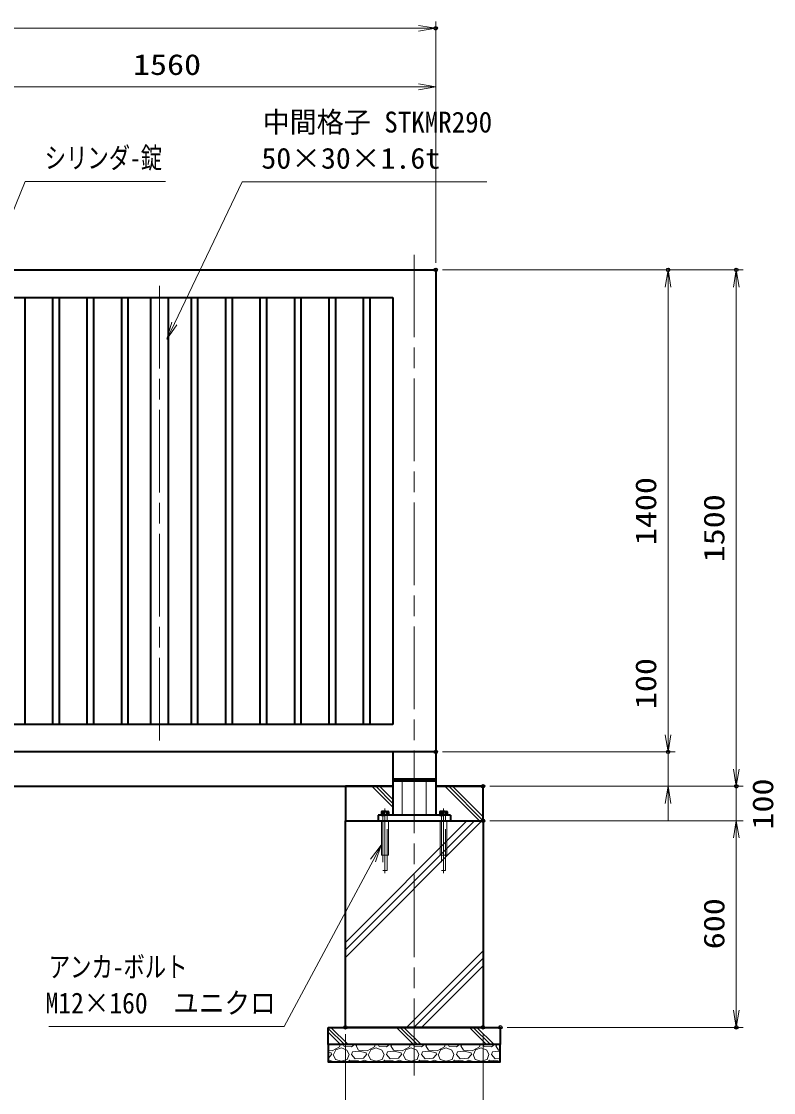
# Model space of a CAD drawing. Units: millimetres at full size. Extents: x -5940 to 5940, y -4200 to 4200.
# Drawn here: x -1335 to 850, y -2318 to 793 of the extents above; entities that cross this region are included whole.
import ezdxf
from ezdxf.enums import TextEntityAlignment as Align

# ---------------------------------------------------------------- set-up
doc = ezdxf.new("R2010")
doc.units = ezdxf.units.MM
doc.header["$LTSCALE"] = 20
doc.header["$PDMODE"] = 32
doc.header["$PDSIZE"] = 10
doc.linetypes.add('DASHED', pattern=[7.5, 6, -1.5])
doc.linetypes.add('USER1', pattern=[18, 12, -1.5, 3, -1.5])
for name, color, linetype, lineweight in [('0-1_外形線', 7, 'Continuous', 35), ('0-2_隠れ線', 140, 'DASHED', 18), ('0-3_軸線', 200, 'USER1', 15), ('0-5_細線', 2, 'Continuous', 35), ('0-6_寸法線', 4, 'Continuous', 18), ('0-7_0', 7, 'Continuous', 18), ('0-F_ハッチング', 253, 'Continuous', 13)]:
    doc.layers.add(name, color=color, linetype=linetype, lineweight=lineweight)
doc.layers.add('0-8_Defpoints', color=7, linetype='Continuous')
doc.styles.add('ＭＳ ゴシック', font='')
doc.styles.get('ＭＳ ゴシック').set_extended_font_data('MS Gothic')

# ---------------------------------------------------------------- blocks, each defined once
blk = doc.blocks.new('_Open')
at = {"layer": '0-7_0'}
blk.add_line((-20, 3.333), (0, 0), dxfattribs=at)
blk.add_lwpolyline([(-20, -3.333), (0, 0), (-20, 0)], dxfattribs=at)
blk = doc.blocks.new('PROFSP005ACXU6')
at = {"layer": '0-1_外形線'}
for p, q in [((12, 166), (12, 0)), ((199.9, 103.9), (12, 103.9)), ((12, -166), (12, 0)), ((216, 0), (216, 180)), ((199.9, -103.9), (12, -103.9))]:
    blk.add_line(p, q, dxfattribs=at)
for points in [[(108, 207.8), (12, 207.8), (12, 166), (0, 166), (0, 0)], [(108, -207.8), (12, -207.8), (12, -166), (0, -166), (0, 0)], [(216, 180), (199.9, 207.8), (108, 207.8)], [(216, 0), (216, -180), (199.9, -207.8), (108, -207.8)]]:
    blk.add_lwpolyline(points, dxfattribs=at)
for centre, radius, start, end in [((124, 155.9), 92, 325.61587, 34.38413), ((-127.9, 0), 343.9, 342.41211, 17.58789), ((124, -155.9), 92, 325.61587, 34.38413)]:
    blk.add_arc(centre, radius, start, end, dxfattribs=at)
blk = doc.blocks.new('A$C7A822601')
at = {"layer": '0-7_0', "rotation": 90}
blk.add_blockref('PROFSP005ACXU6', (0, 0), dxfattribs=at)
blk = doc.blocks.new('S24')
at = {"layer": '0-6_寸法線'}
for points in [[(-14342857.5, 57998236.2), (-14351010.3, 57998236.2), (-14356958.6, 57983625.8), (-14357335.7, 57982699.6)], [(-14357113, 57983688.6), (-14357335.7, 57982699.6), (-14356804.2, 57983563)]]:
    blk.add_lwpolyline(points, dxfattribs=at)
at = {"layer": '0-6_寸法線', "color": 254, "style": 'ＭＳ ゴシック', "width": 0.75}
blk.add_text('シリンダ-錠', height=1212, dxfattribs=at).set_placement((-14349875.1, 57998633.1), align=Align.BOTTOM_LEFT)
blk = doc.blocks.new('S25')
at = {"layer": '0-6_寸法線'}
for points in [[(-14324184.5, 57998212.1), (-14338404.5, 57998212.1), (-14342343.4, 57989980.9), (-14342775.1, 57989078.9)], [(-14342493.7, 57990052.8), (-14342775.1, 57989078.9), (-14342193.1, 57989909)]]:
    blk.add_lwpolyline(points, dxfattribs=at)
at = {"layer": '0-6_寸法線', "color": 254, "style": 'ＭＳ ゴシック'}
for s, width, p in [('中間格子 STKMR290', 0.95, (-14337211.7, 58000708.9)), ('50×30×1.6t', 1.05, (-14337288.5, 57998608.9))]:
    blk.add_text(s, height=1212, dxfattribs=dict(at, width=width)).set_placement(p, align=Align.BOTTOM_LEFT)
blk = doc.blocks.new('S30')
at = {"layer": '0-6_寸法線'}
for points in [[(-14349640.5, 57949149), (-14335958.1, 57949149), (-14330797.3, 57958794.2), (-14330325.5, 57959675.9)], [(-14330650.3, 57958715.5), (-14330325.5, 57959675.9), (-14330944.2, 57958872.8)]]:
    blk.add_lwpolyline(points, dxfattribs=at)
at = {"layer": '0-6_寸法線', "color": 254, "style": 'ＭＳ ゴシック'}
for s, width, p in [('アンカ-ボルト', 0.75, (-14349640.5, 57951645.9)), ('M12×160\u3000ユニクロ', 0.9, (-14349832.5, 57949545.9))]:
    blk.add_text(s, height=1212, dxfattribs=dict(at, width=width)).set_placement(p, align=Align.BOTTOM_LEFT)

msp = doc.modelspace()

# ---------------------------------------------------------------- linework, layer by layer
at = {"layer": '0-1_外形線'}
for p, q in [((-1691.54, 71.52), (-131.54, 71.52)), ((-131.54, 71.52), (-131.54, -1328.48)), ((-1611.54, -8.48), (-256.54, -8.48)), ((-1325.79, -8.48), (-1325.79, -1248.48)), ((-1244.79, -8.48), (-1244.79, -1248.48)), ((-1225.79, -8.48), (-1225.79, -1248.48)), ((-1144.79, -8.48), (-1144.79, -1248.48)), ((-1125.79, -8.48), (-1125.79, -1248.48)), ((-1044.79, -8.48), (-1044.79, -1248.48)), ((-1025.79, -8.48), (-1025.79, -1248.48)), ((-959.04, -1248.48), (-959.04, -8.48)), ((-909.04, -8.48), (-909.04, -1248.48)), ((-842.29, -8.48), (-842.29, -1248.48)), ((-823.29, -8.48), (-823.29, -1248.48)), ((-742.29, -8.48), (-742.29, -1248.48)), ((-723.29, -8.48), (-723.29, -1248.48)), ((-642.29, -8.48), (-642.29, -1248.48)), ((-623.29, -8.48), (-623.29, -1248.48)), ((-542.29, -8.48), (-542.29, -1248.48)), ((-523.29, -8.48), (-523.29, -1248.48)), ((-442.29, -8.48), (-442.29, -1248.48)), ((-423.29, -8.48), (-423.29, -1248.48)), ((-342.29, -8.48), (-342.29, -1248.48)), ((-323.29, -8.48), (-323.29, -1248.48)), ((-256.54, -8.48), (-256.54, -1248.48)), ((-256.54, -1248.48), (-1611.54, -1248.48)), ((-131.54, -1328.48), (-1691.54, -1328.48)), ((-256.54, -1328.48), (-256.54, -1512.48)), ((-131.54, -1328.48), (-131.54, -1512.48)), ((-2994.04, -1428.48), (-256.54, -1428.48)), ((-131.54, -1407.48), (-256.54, -1407.48)), ((-256.54, -1412.48), (-131.54, -1412.48)), ((-229.04, -1407.48), (-229.04, -1412.48)), ((-159.04, -1407.48), (-159.04, -1412.48)), ((-131.54, -1428.48), (5.96, -1428.48)), ((-89.04, -1512.48), (-299.04, -1512.48)), ((-299.04, -1512.48), (-299.04, -1528.48)), ((-89.04, -1512.48), (-89.04, -1528.48)), ((-299.04, -1528.48), (-89.04, -1528.48))]:
    msp.add_line(p, q, dxfattribs=at)
msp.add_lwpolyline([(-256.54, -1428.48), (-394.04, -1428.48), (-394.04, -1528.48), (5.96, -1528.48), (5.96, -1428.48), (-131.54, -1428.48)], dxfattribs=at)
for points in [[(-394.04, -1528.48), (5.96, -1528.48), (5.96, -2128.48), (-394.04, -2128.48)], [(-444.04, -2128.48), (55.96, -2128.48), (55.96, -2178.48), (-444.04, -2178.48)], [(55.96, -2178.48), (-444.04, -2178.48), (-444.04, -2228.48), (55.96, -2228.48)]]:
    msp.add_lwpolyline(points, close=True, dxfattribs=at)
at = {"layer": '0-2_隠れ線'}
for p, q in [((-229.04, -1512.48), (-229.04, -1412.48)), ((-159.04, -1512.48), (-159.04, -1412.48)), ((-285.04, -1512.48), (-285.04, -1528.48)), ((-273.04, -1512.48), (-273.04, -1528.48)), ((-115.04, -1512.48), (-115.04, -1528.48)), ((-103.04, -1512.48), (-103.04, -1528.48)), ((-285.04, -1528.48), (-285.04, -1672.48)), ((-273.04, -1672.48), (-273.04, -1528.48)), ((-119.04, -1528.48), (-119.04, -1628.48)), ((-103.04, -1672.48), (-103.04, -1528.48)), ((-99.04, -1628.48), (-99.04, -1528.48)), ((-119.04, -1628.48), (-99.04, -1628.48)), ((-285.04, -1672.48), (-273.04, -1672.48))]:
    msp.add_line(p, q, dxfattribs=at)
for points in [[(-289.04, -1528.48), (-289.04, -1628.48), (-269.04, -1628.48), (-269.04, -1528.48)], [(-115.04, -1528.48), (-115.04, -1672.48), (-103.04, -1672.48)]]:
    msp.add_lwpolyline(points, dxfattribs=at)
at = {"layer": '0-3_軸線'}
for p, q in [((-194.04, 115.44), (-194.04, -2267.84)), ((-934.04, -1295.48), (-934.04, 38.52)), ((-279.04, -1493.14), (-279.04, -1681.02)), ((-109.04, -1493.14), (-109.04, -1681.02))]:
    msp.add_line(p, q, dxfattribs=at)
at = {"layer": '0-6_寸法線'}
for p, q in [((-131.54, 91.52), (-131.54, 792.78)), ((-3256.54, 772.78), (-131.54, 772.78)), ((-131.54, 91.52), (-131.54, 622.78)), ((-131.54, 602.78), (-1691.54, 602.78)), ((-111.54, 71.52), (563.45, 71.52)), ((-111.54, 71.52), (761.54, 71.52)), ((543.45, -1328.48), (543.45, 71.52)), ((741.54, -1428.48), (741.54, 71.52)), ((543.45, -1278.48), (543.45, -1228.48)), ((-111.54, -1328.48), (563.45, -1328.48)), ((-111.54, -1328.48), (563.45, -1328.48)), ((543.45, -1428.48), (543.45, -1328.48)), ((741.54, -1378.48), (741.54, -1328.48)), ((25.96, -1428.48), (563.45, -1428.48)), ((25.96, -1428.48), (761.54, -1428.48)), ((25.96, -1428.48), (761.54, -1428.48)), ((741.54, -1528.48), (741.54, -1428.48)), ((543.45, -1478.48), (543.45, -1528.48)), ((25.96, -1528.48), (761.54, -1528.48)), ((25.96, -1528.48), (761.54, -1528.48)), ((741.54, -1528.48), (741.54, -2128.48)), ((741.54, -1578.48), (741.54, -1628.48)), ((75.96, -2128.48), (761.54, -2128.48)), ((-394.04, -2148.48), (-394.04, -2583.41)), ((5.96, -2148.48), (5.96, -2583.41))]:
    msp.add_line(p, q, dxfattribs=at)
at = {"layer": '0-8_Defpoints'}
for p in [(-131.54, 772.78), (-131.54, 71.52), (-131.54, 71.52), (543.45, 71.52), (741.54, 71.52), (-131.54, -1328.48), (543.45, -1328.48), (5.96, -1428.48), (741.54, -1428.48), (5.96, -1528.48), (-394.04, -2128.48), (5.96, -2128.48), (55.96, -2128.48), (741.54, -2128.48)]:
    msp.add_point(p, dxfattribs=at)
at = {"layer": '0-F_ハッチング'}
for p, q in [((-256.54, -1488.86), (-316.91, -1428.48)), ((-256.54, -1477.98), (-306.04, -1428.48)), ((-256.54, -1467.11), (-295.16, -1428.48)), ((-4.78, -1528.48), (-104.78, -1428.48)), ((5.96, -1528.35), (-93.91, -1428.48)), ((5.96, -1517.48), (-83.03, -1428.48)), ((-394.04, -1881.62), (-40.9, -1528.48)), ((-394.04, -1903.37), (-19.15, -1528.48)), ((-394.04, -1925.12), (2.6, -1528.48)), ((-216.63, -2128.48), (5.96, -1905.89)), ((-194.88, -2128.48), (5.96, -1927.64)), ((-173.13, -2128.48), (5.96, -1949.39)), ((-397.09, -2178.48), (-444.04, -2131.53)), ((-407.96, -2178.48), (-444.04, -2142.41)), ((-386.21, -2178.48), (-436.21, -2128.48)), ((-195.83, -2178.48), (-245.83, -2128.48)), ((-184.96, -2178.48), (-234.96, -2128.48)), ((-174.08, -2178.48), (-224.08, -2128.48)), ((16.3, -2178.48), (-33.7, -2128.48)), ((27.18, -2178.48), (-22.82, -2128.48)), ((38.05, -2178.48), (-11.95, -2128.48)), ((-432.3, -2196.42), (-444.04, -2195.48)), ((-435.35, -2202.52), (-444.04, -2200.34)), ((-434.33, -2207.6), (-443.48, -2217.76)), ((-434.33, -2207.6), (-435.35, -2202.52)), ((-410.96, -2185.24), (-432.3, -2196.42)), ((-429.25, -2207.6), (-423.16, -2221.82)), ((-428.24, -2207.6), (-422.14, -2193.37)), ((-422.14, -2193.37), (-405.88, -2188.29)), ((-409.03, -2178.48), (-410.96, -2185.24)), ((-405.88, -2188.29), (-389.63, -2194.39)), ((-400.18, -2178.48), (-397.76, -2184.23)), ((-397.76, -2184.23), (-376.42, -2185.24)), ((-389.63, -2194.39), (-383.53, -2207.6)), ((-388.61, -2221.82), (-383.53, -2207.6)), ((-376.42, -2185.24), (-367.67, -2178.48)), ((-376.42, -2207.6), (-373.37, -2199.47)), ((-365.24, -2219.79), (-376.42, -2207.6)), ((-354.07, -2197.44), (-373.37, -2199.47)), ((-363.21, -2182.2), (-359.87, -2178.48)), ((-356.1, -2194.39), (-363.21, -2182.2)), ((-330.7, -2196.42), (-356.1, -2194.39)), ((-333.75, -2202.52), (-354.07, -2197.44)), ((-332.73, -2207.6), (-341.88, -2217.76)), ((-332.73, -2207.6), (-333.75, -2202.52)), ((-309.36, -2185.24), (-330.7, -2196.42)), ((-327.65, -2207.6), (-321.56, -2221.82)), ((-326.64, -2207.6), (-320.54, -2193.37)), ((-320.54, -2193.37), (-304.28, -2188.29)), ((-307.43, -2178.48), (-309.36, -2185.24)), ((-304.28, -2188.29), (-288.03, -2194.39)), ((-298.58, -2178.48), (-296.16, -2184.23)), ((-296.16, -2184.23), (-274.82, -2185.24)), ((-288.03, -2194.39), (-281.93, -2207.6)), ((-287.01, -2221.82), (-281.93, -2207.6)), ((-274.82, -2185.24), (-266.07, -2178.48)), ((-274.82, -2207.6), (-271.77, -2199.47)), ((-263.64, -2219.79), (-274.82, -2207.6)), ((-252.47, -2197.44), (-271.77, -2199.47)), ((-261.61, -2182.2), (-258.27, -2178.48)), ((-254.5, -2194.39), (-261.61, -2182.2)), ((-229.1, -2196.42), (-254.5, -2194.39)), ((-232.15, -2202.52), (-252.47, -2197.44)), ((-231.13, -2207.6), (-240.28, -2217.76)), ((-231.13, -2207.6), (-232.15, -2202.52)), ((-207.76, -2185.24), (-229.1, -2196.42)), ((-226.05, -2207.6), (-219.96, -2221.82)), ((-225.04, -2207.6), (-218.94, -2193.37)), ((-218.94, -2193.37), (-202.68, -2188.29)), ((-205.83, -2178.48), (-207.76, -2185.24)), ((-202.68, -2188.29), (-186.43, -2194.39)), ((-196.98, -2178.48), (-194.56, -2184.23)), ((-194.56, -2184.23), (-173.22, -2185.24)), ((-186.43, -2194.39), (-180.33, -2207.6)), ((-185.41, -2221.82), (-180.33, -2207.6)), ((-173.22, -2185.24), (-164.47, -2178.48)), ((-173.22, -2207.6), (-170.17, -2199.47)), ((-162.04, -2219.79), (-173.22, -2207.6)), ((-150.87, -2197.44), (-170.17, -2199.47)), ((-160.01, -2182.2), (-156.67, -2178.48)), ((-152.9, -2194.39), (-160.01, -2182.2)), ((-127.5, -2196.42), (-152.9, -2194.39)), ((-130.55, -2202.52), (-150.87, -2197.44)), ((-129.53, -2207.6), (-138.68, -2217.76)), ((-129.53, -2207.6), (-130.55, -2202.52)), ((-106.16, -2185.24), (-127.5, -2196.42)), ((-124.45, -2207.6), (-118.36, -2221.82)), ((-123.44, -2207.6), (-117.34, -2193.37)), ((-117.34, -2193.37), (-101.08, -2188.29)), ((-104.23, -2178.48), (-106.16, -2185.24)), ((-101.08, -2188.29), (-84.83, -2194.39)), ((-95.38, -2178.48), (-92.96, -2184.23)), ((-92.96, -2184.23), (-71.62, -2185.24)), ((-84.83, -2194.39), (-78.73, -2207.6)), ((-83.81, -2221.82), (-78.73, -2207.6)), ((-71.62, -2185.24), (-62.87, -2178.48)), ((-71.62, -2207.6), (-68.57, -2199.47)), ((-60.44, -2219.79), (-71.62, -2207.6)), ((-49.27, -2197.44), (-68.57, -2199.47)), ((-58.41, -2182.2), (-55.07, -2178.48)), ((-51.3, -2194.39), (-58.41, -2182.2)), ((-25.9, -2196.42), (-51.3, -2194.39)), ((-28.95, -2202.52), (-49.27, -2197.44)), ((-27.93, -2207.6), (-37.08, -2217.76)), ((-27.93, -2207.6), (-28.95, -2202.52)), ((-4.56, -2185.24), (-25.9, -2196.42)), ((-22.85, -2207.6), (-16.76, -2221.82)), ((-21.84, -2207.6), (-15.74, -2193.37)), ((-15.74, -2193.37), (0.52, -2188.29)), ((-2.63, -2178.48), (-4.56, -2185.24)), ((0.52, -2188.29), (16.77, -2194.39)), ((6.22, -2178.48), (8.64, -2184.23)), ((8.64, -2184.23), (29.98, -2185.24)), ((16.77, -2194.39), (22.87, -2207.6)), ((17.79, -2221.82), (22.87, -2207.6)), ((29.98, -2185.24), (38.73, -2178.48)), ((29.98, -2207.6), (33.03, -2199.47)), ((41.16, -2219.79), (29.98, -2207.6)), ((52.33, -2197.44), (33.03, -2199.47)), ((43.19, -2182.2), (46.53, -2178.48)), ((50.3, -2194.39), (43.19, -2182.2)), ((55.96, -2194.84), (50.3, -2194.39)), ((55.96, -2198.34), (52.33, -2197.44)), ((-443.48, -2217.76), (-444.04, -2217.8)), ((-441.44, -2223.85), (-444.04, -2224.96)), ((-429.25, -2227.92), (-441.44, -2223.85)), ((-430.2, -2228.48), (-429.25, -2227.92)), ((-423.16, -2221.82), (-405.88, -2226.9)), ((-405.88, -2226.9), (-388.61, -2221.82)), ((-381.5, -2223.85), (-386.57, -2228.48)), ((-357.12, -2225.88), (-381.5, -2223.85)), ((-341.88, -2217.76), (-365.24, -2219.79)), ((-355.53, -2228.48), (-357.12, -2225.88)), ((-339.84, -2223.85), (-346.96, -2226.9)), ((-346.96, -2226.9), (-346.32, -2228.48)), ((-327.65, -2227.92), (-339.84, -2223.85)), ((-328.6, -2228.48), (-327.65, -2227.92)), ((-321.56, -2221.82), (-304.28, -2226.9)), ((-304.28, -2226.9), (-287.01, -2221.82)), ((-279.9, -2223.85), (-284.97, -2228.48)), ((-255.52, -2225.88), (-279.9, -2223.85)), ((-240.28, -2217.76), (-263.64, -2219.79)), ((-253.93, -2228.48), (-255.52, -2225.88)), ((-238.24, -2223.85), (-245.36, -2226.9)), ((-245.36, -2226.9), (-244.72, -2228.48)), ((-226.05, -2227.92), (-238.24, -2223.85)), ((-227, -2228.48), (-226.05, -2227.92)), ((-219.96, -2221.82), (-202.68, -2226.9)), ((-202.68, -2226.9), (-185.41, -2221.82)), ((-178.3, -2223.85), (-183.37, -2228.48)), ((-153.92, -2225.88), (-178.3, -2223.85)), ((-138.68, -2217.76), (-162.04, -2219.79)), ((-152.33, -2228.48), (-153.92, -2225.88)), ((-136.64, -2223.85), (-143.76, -2226.9)), ((-143.76, -2226.9), (-143.12, -2228.48)), ((-124.45, -2227.92), (-136.64, -2223.85)), ((-125.4, -2228.48), (-124.45, -2227.92)), ((-118.36, -2221.82), (-101.08, -2226.9)), ((-101.08, -2226.9), (-83.81, -2221.82)), ((-76.7, -2223.85), (-81.77, -2228.48)), ((-52.32, -2225.88), (-76.7, -2223.85)), ((-37.08, -2217.76), (-60.44, -2219.79)), ((-50.73, -2228.48), (-52.32, -2225.88)), ((-35.04, -2223.85), (-42.16, -2226.9)), ((-42.16, -2226.9), (-41.52, -2228.48)), ((-22.85, -2227.92), (-35.04, -2223.85)), ((-23.8, -2228.48), (-22.85, -2227.92)), ((-16.76, -2221.82), (0.52, -2226.9)), ((0.52, -2226.9), (17.79, -2221.82)), ((24.9, -2223.85), (19.83, -2228.48)), ((49.28, -2225.88), (24.9, -2223.85)), ((55.96, -2218.5), (41.16, -2219.79)), ((50.87, -2228.48), (49.28, -2225.88))]:
    msp.add_line(p, q, dxfattribs=at)

# ---------------------------------------------------------------- block references
at = {"layer": '0-5_細線', "xscale": 0.05, "yscale": 0.05}
for p in [(-279.04, -1512.48), (-109.04, -1512.48)]:
    msp.add_blockref('A$C7A822601', p, dxfattribs=at)
at = {"layer": '0-6_寸法線'}
for name, p, xscale, yscale in [('_Open', (-131.54, 772.78), 2.5, 2.5), ('_Open', (-131.54, 602.78), 2.5, 2.5), ('S25', (716226.25, -2899583.46), 0.05, 0.05), ('S24', (716226.25, -2899583.46), 0.05, 0.05), ('S30', (716226.25, -2899583.46), 0.05, 0.05)]:
    msp.add_blockref(name, p, dxfattribs=dict(at, xscale=xscale, yscale=yscale))
at = {"layer": '0-6_寸法線', "xscale": 2.5, "yscale": 2.5}
for p, rotation in [((543.45, 71.52), 90), ((741.54, 71.52), 90), ((543.45, -1328.48), 270), ((543.45, -1328.48), 270), ((741.54, -1428.48), 270), ((741.54, -1428.48), 270), ((543.45, -1428.48), 90), ((741.54, -1528.48), 90), ((741.54, -1528.48), 90), ((741.54, -2128.48), 270)]:
    msp.add_blockref('_Open', p, dxfattribs=dict(at, rotation=rotation))

# ---------------------------------------------------------------- texts
at = {"layer": '0-6_寸法線', "color": 254, "style": 'ＭＳ ゴシック', "width": 1.2}
msp.add_text('1560', height=60.56, dxfattribs=at).set_placement((-1011.14, 619.12), align=Align.BOTTOM_LEFT)
for s, p in [('1400', (527.11, -728.08)), ('1500', (725.2, -778.08)), ('100', (527.11, -1204.27)), ('100', (867.03, -1554.08)), ('600', (725.2, -1901.68))]:
    msp.add_text(s, height=60.56, rotation=90, dxfattribs=at).set_placement(p, align=Align.BOTTOM_LEFT)

doc.saveas('drawing.dxf')
